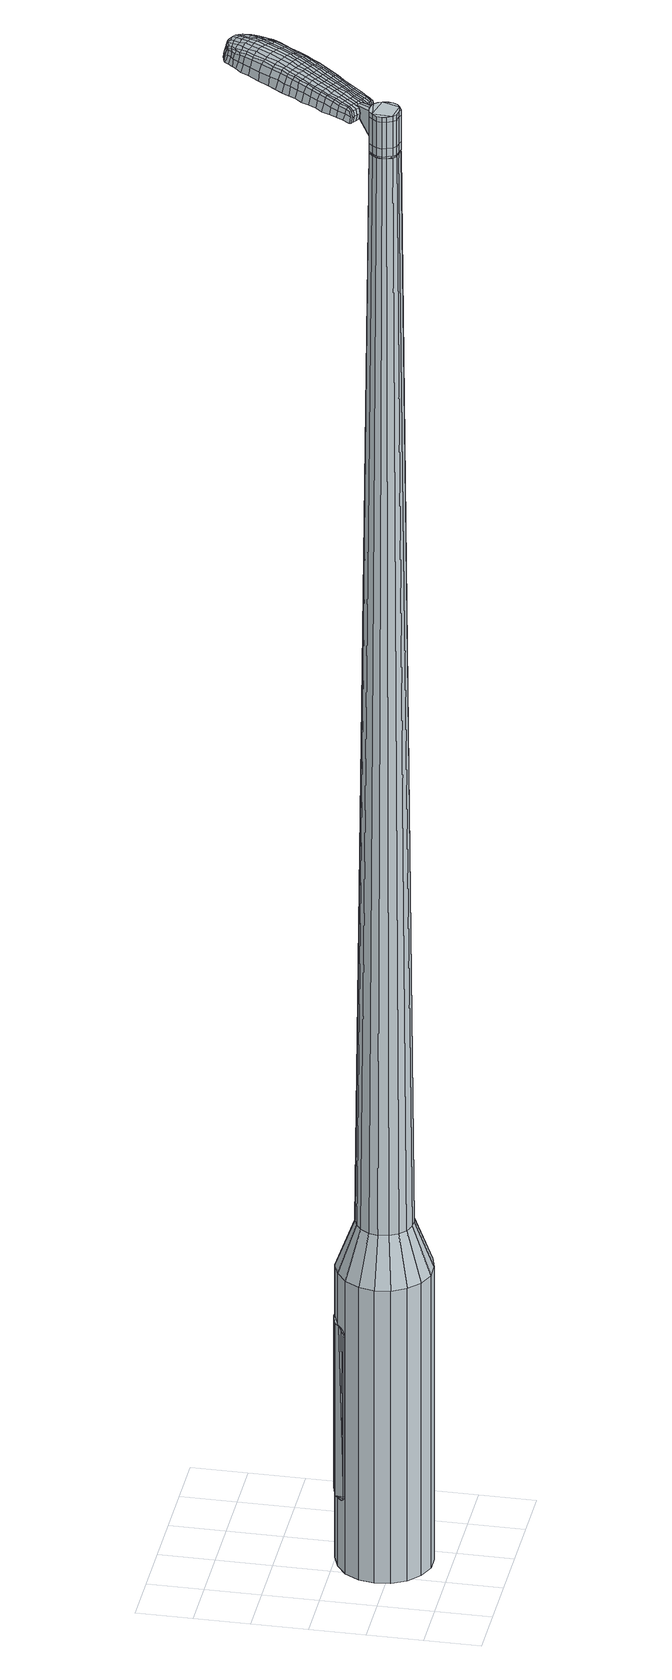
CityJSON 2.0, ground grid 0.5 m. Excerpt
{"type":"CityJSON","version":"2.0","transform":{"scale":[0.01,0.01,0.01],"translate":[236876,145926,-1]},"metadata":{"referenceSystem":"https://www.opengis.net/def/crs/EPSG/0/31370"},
"CityObjects":{
"object1":{"type":"GenericCityObject","attributes":{"cluster":563,"mean_distance_to_centroid":0.119,"new_centroid_x":236876.81,"new_centroid_y":145926.56,"mean_distance_to_camera":13.31,"H1":12.34,"H2":10.86,"Z_final":115.05,"cluster2":47,"proj_x":236880.07,"proj_y":145928.59,"id_line":84694,"bearing_l":148.06,"distance":3.83,"orientation":"right","G_obj":58.06},"geometry":[{"type":"MultiSurface","lod":"2","boundaries":[[[0,1,2,3]],[[1,4,5,2]],[[4,6,7,5]],[[6,8,9,7]],[[8,10,11,9]],[[10,12,13,11]],[[12,14,15,13]],[[14,16,17,15]],[[16,18,19,17]],[[18,20,21,19]],[[20,22,23,21]],[[22,24,25,23]],[[24,26,27,25]],[[26,28,29,27]],[[28,30,31,29]],[[30,32,33,31]],[[32,34,35,33]],[[34,0,3,35]],[[36,37,38,39]],[[38,40,41,42]],[[41,43,42]],[[42,44,45,46]],[[45,47,46]],[[46,48,49,50]],[[49,51,50]],[[42,46,50,38]],[[50,52,39,38]],[[53,36,39]],[[2,5,7,35]],[[7,9,11,15]],[[11,13,15]],[[15,17,19,23]],[[19,21,23]],[[23,25,27,31]],[[27,29,31]],[[15,23,31,7]],[[31,33,35,7]],[[3,2,35]],[[1,0,54,55]],[[0,34,56,54]],[[34,32,57,56]],[[32,30,58,57]],[[30,28,59,58]],[[28,26,60,59]],[[26,24,61,60]],[[24,22,62,61]],[[22,20,63,62]],[[20,18,64,63]],[[18,16,65,64]],[[16,14,66,65]],[[14,12,67,66]],[[12,10,68,67]],[[10,8,69,68]],[[8,6,70,69]],[[6,4,71,70]],[[4,1,55,71]],[[55,54,72,73]],[[54,56,74,72]],[[56,57,75,74]],[[57,58,76,75]],[[58,59,77,76]],[[59,60,78,77]],[[60,61,79,78]],[[61,62,80,79]],[[62,63,81,80]],[[63,64,82,81]],[[64,65,83,82]],[[65,66,84,83]],[[66,67,85,84]],[[67,68,86,85]],[[68,69,87,86]],[[69,70,88,87]],[[70,71,89,88]],[[71,55,73,89]],[[90,91,92,73]],[[93,94,91,90]],[[95,96,94,93]],[[97,98,96,95]],[[99,100,98,97]],[[101,102,100,99]],[[103,104,102,101]],[[80,105,104,103]],[[106,107,105,80]],[[108,109,107,106]],[[83,110,109,108]],[[111,112,110,83]],[[85,113,112,111]],[[114,115,113,85]],[[87,116,115,114]],[[117,118,116,87]],[[89,119,118,117]],[[73,92,119,89]],[[120,121,122,123]],[[124,120,123,125]],[[126,124,125,127]],[[128,126,127,129]],[[130,128,129,131]],[[132,130,131,133]],[[134,132,133,135]],[[136,134,135,137]],[[138,136,137,139]],[[140,138,139,141]],[[142,140,141,143]],[[144,142,143,145]],[[146,144,145,147]],[[148,146,147,149]],[[150,148,149,151]],[[152,150,151,153]],[[72,90,73]],[[72,74,93,90]],[[74,75,95,93]],[[75,76,97,95]],[[76,77,99,97]],[[77,78,101,99]],[[78,79,103,101]],[[79,80,103]],[[81,106,80]],[[81,82,108,106]],[[82,83,108]],[[84,111,83]],[[84,85,111]],[[86,114,85]],[[86,87,114]],[[88,117,87]],[[88,89,117]],[[154,92,91]],[[155,118,119]],[[155,116,118]],[[156,115,116]],[[156,113,115]],[[157,112,113]],[[157,110,112]],[[158,109,110]],[[158,159,107,109]],[[159,105,107]],[[160,104,105]],[[160,161,102,104]],[[161,162,100,102]],[[162,163,98,100]],[[163,164,96,98]],[[164,165,94,96]],[[165,154,91,94]],[[39,52,152,166]],[[92,154,167,153]],[[53,39,166,121]],[[154,165,122,167]],[[36,53,121,120]],[[165,164,123,122]],[[37,36,120,124]],[[164,163,125,123]],[[38,37,124,126]],[[163,162,127,125]],[[40,38,126,128]],[[162,161,129,127]],[[41,40,128,130]],[[161,160,131,129]],[[43,41,130,132]],[[160,105,133,131]],[[42,43,132,134]],[[105,159,135,133]],[[44,42,134,136]],[[159,158,137,135]],[[45,44,136,138]],[[158,110,139,137]],[[47,45,138,140]],[[110,157,141,139]],[[46,47,140,142]],[[157,113,143,141]],[[48,46,142,144]],[[113,156,145,143]],[[49,48,144,146]],[[156,116,147,145]],[[51,49,146,148]],[[116,155,149,147]],[[50,51,148,150]],[[155,119,151,149]],[[52,50,150,152]],[[119,92,153,151]],[[152,153,168,169]],[[153,167,170,168]],[[167,122,171,170]],[[122,121,172,171]],[[121,166,173,172]],[[166,152,169,173]],[[174,175,176,177]],[[178,174,177,179]],[[174,178,180,181]],[[175,174,181,182]],[[183,184,185,186]],[[187,183,186,188]],[[183,187,189,190]],[[184,183,190,191]],[[192,193,194,195]],[[196,192,195,197]],[[192,196,198,199]],[[193,192,199,200]],[[201,202,203,204]],[[205,201,204,206]],[[201,205,207,208]],[[202,201,208,209]],[[210,211,212,213]],[[214,210,213,215]],[[210,214,216,217]],[[211,210,217,218]],[[219,220,221,222]],[[223,219,222,224]],[[219,223,225,226]],[[220,219,226,227]],[[228,229,230,231]],[[220,228,231,221]],[[228,220,227,232]],[[229,228,232,233]],[[234,235,236,237]],[[229,234,237,230]],[[234,229,233,238]],[[235,234,238,239]],[[240,178,179,241]],[[235,240,241,236]],[[240,235,239,242]],[[178,240,242,180]],[[243,244,245,246]],[[247,243,246,248]],[[243,247,249,250]],[[244,243,250,251]],[[252,253,254,255]],[[244,252,255,245]],[[252,244,251,256]],[[253,252,256,257]],[[258,259,260,261]],[[253,258,261,254]],[[258,253,257,262]],[[259,258,262,263]],[[264,265,266,267]],[[259,264,267,260]],[[264,259,263,268]],[[265,264,268,269]],[[270,175,182,271]],[[265,270,271,266]],[[270,265,269,272]],[[175,270,272,176]],[[273,274,275,276]],[[277,273,276,278]],[[273,277,279,280]],[[274,273,280,281]],[[282,283,284,285]],[[274,282,285,275]],[[282,274,281,286]],[[283,282,286,287]],[[288,289,290,291]],[[283,288,291,284]],[[288,283,287,292]],[[289,288,292,293]],[[294,187,188,295]],[[289,294,295,290]],[[294,289,293,296]],[[187,294,296,189]],[[297,298,299,300]],[[301,297,300,302]],[[297,301,303,304]],[[298,297,304,305]],[[306,307,308,309]],[[298,306,309,299]],[[306,298,305,310]],[[307,306,310,311]],[[312,313,314,315]],[[307,312,315,308]],[[312,307,311,316]],[[313,312,316,317]],[[318,319,320,321]],[[313,318,321,314]],[[318,313,317,322]],[[319,318,322,323]],[[324,184,191,325]],[[319,324,325,320]],[[324,319,323,326]],[[184,324,326,185]],[[327,213,212,328]],[[329,327,328,330]],[[327,329,331,332]],[[213,327,332,215]],[[333,329,330,334]],[[335,333,334,336]],[[333,335,337,338]],[[329,333,338,331]],[[339,335,336,340]],[[341,339,340,342]],[[339,341,343,344]],[[335,339,344,337]],[[345,341,342,346]],[[347,345,346,348]],[[345,347,349,350]],[[341,345,350,343]],[[351,347,348,352]],[[202,351,352,203]],[[351,202,209,353]],[[347,351,353,349]],[[354,355,200,199]],[[356,354,199,198]],[[354,356,357,358]],[[355,354,358,359]],[[360,361,359,358]],[[362,360,358,357]],[[360,362,363,364]],[[361,360,364,365]],[[366,367,365,364]],[[368,366,364,363]],[[366,368,369,370]],[[367,366,370,371]],[[372,373,371,370]],[[374,372,370,369]],[[372,374,207,205]],[[373,372,205,206]],[[375,376,377,378]],[[277,375,378,279]],[[375,277,278,379]],[[376,375,379,380]],[[381,196,197,382]],[[376,381,382,377]],[[381,376,380,383]],[[196,381,383,198]],[[384,385,386,387]],[[223,384,387,225]],[[384,223,224,388]],[[385,384,388,389]],[[390,391,392,393]],[[385,390,393,386]],[[390,385,389,394]],[[391,390,394,395]],[[396,193,200,397]],[[391,396,397,392]],[[396,391,395,398]],[[193,396,398,194]],[[399,400,401,402]],[[181,399,402,182]],[[399,181,180,403]],[[400,399,403,404]],[[405,406,407,408]],[[400,405,408,401]],[[405,400,404,409]],[[406,405,409,410]],[[411,204,203,412]],[[406,411,412,407]],[[411,406,410,413]],[[204,411,413,206]],[[414,415,416,417]],[[186,414,417,188]],[[414,186,185,418]],[[415,414,418,419]],[[420,208,207,421]],[[415,420,421,416]],[[420,415,419,422]],[[208,420,422,209]],[[423,424,425,426]],[[301,423,426,303]],[[423,301,302,427]],[[424,423,427,428]],[[429,214,215,430]],[[424,429,430,425]],[[429,424,428,431]],[[214,429,431,216]],[[432,433,434,435]],[[247,432,435,249]],[[432,247,248,436]],[[433,432,436,437]],[[438,439,440,441]],[[433,438,441,434]],[[438,433,437,442]],[[439,438,442,443]],[[444,211,218,445]],[[439,444,445,440]],[[444,439,443,446]],[[211,444,446,212]],[[447,448,437,436]],[[246,447,436,248]],[[447,246,245,449]],[[448,447,449,450]],[[451,452,443,442]],[[448,451,442,437]],[[451,448,450,453]],[[452,451,453,454]],[[455,328,212,446]],[[452,455,446,443]],[[455,452,454,456]],[[328,455,456,330]],[[457,458,459,460]],[[304,457,460,305]],[[457,304,303,426]],[[458,457,426,425]],[[461,332,331,462]],[[458,461,462,459]],[[461,458,425,430]],[[332,461,430,215]],[[463,464,450,449]],[[255,463,449,245]],[[463,255,254,465]],[[464,463,465,466]],[[467,468,454,453]],[[464,467,453,450]],[[467,464,466,469]],[[468,467,469,470]],[[471,334,330,456]],[[468,471,456,454]],[[471,468,470,472]],[[334,471,472,336]],[[473,474,475,476]],[[310,473,476,311]],[[473,310,305,460]],[[474,473,460,459]],[[477,338,337,478]],[[474,477,478,475]],[[477,474,459,462]],[[338,477,462,331]],[[479,480,466,465]],[[261,479,465,254]],[[479,261,260,481]],[[480,479,481,482]],[[483,484,470,469]],[[480,483,469,466]],[[483,480,482,485]],[[484,483,485,486]],[[487,340,336,472]],[[484,487,472,470]],[[487,484,486,488]],[[340,487,488,342]],[[489,490,491,492]],[[316,489,492,317]],[[489,316,311,476]],[[490,489,476,475]],[[493,344,343,494]],[[490,493,494,491]],[[493,490,475,478]],[[344,493,478,337]],[[495,496,482,481]],[[267,495,481,260]],[[495,267,266,497]],[[496,495,497,498]],[[499,500,486,485]],[[496,499,485,482]],[[499,496,498,501]],[[500,499,501,502]],[[503,346,342,488]],[[500,503,488,486]],[[503,500,502,504]],[[346,503,504,348]],[[505,506,507,508]],[[322,505,508,323]],[[505,322,317,492]],[[506,505,492,491]],[[509,350,349,510]],[[506,509,510,507]],[[509,506,491,494]],[[350,509,494,343]],[[511,512,498,497]],[[271,511,497,266]],[[511,271,182,402]],[[512,511,402,401]],[[513,514,502,501]],[[512,513,501,498]],[[513,512,401,408]],[[514,513,408,407]],[[515,352,348,504]],[[514,515,504,502]],[[515,514,407,412]],[[352,515,412,203]],[[516,517,419,418]],[[326,516,418,185]],[[516,326,323,508]],[[517,516,508,507]],[[518,353,209,422]],[[517,518,422,419]],[[518,517,507,510]],[[353,518,510,349]],[[519,520,380,379]],[[276,519,379,278]],[[519,276,275,521]],[[520,519,521,522]],[[523,356,198,383]],[[520,523,383,380]],[[523,520,522,524]],[[356,523,524,357]],[[525,526,527,528]],[[226,525,528,227]],[[525,226,225,387]],[[526,525,387,386]],[[529,530,531,532]],[[526,529,532,527]],[[529,526,386,393]],[[530,529,393,392]],[[533,355,359,534]],[[530,533,534,531]],[[533,530,392,397]],[[355,533,397,200]],[[535,536,522,521]],[[285,535,521,275]],[[535,285,284,537]],[[536,535,537,538]],[[539,362,357,524]],[[536,539,524,522]],[[539,536,538,540]],[[362,539,540,363]],[[541,542,543,544]],[[232,541,544,233]],[[541,232,227,528]],[[542,541,528,527]],[[545,546,547,548]],[[542,545,548,543]],[[545,542,527,532]],[[546,545,532,531]],[[549,361,365,550]],[[546,549,550,547]],[[549,546,531,534]],[[361,549,534,359]],[[551,552,538,537]],[[291,551,537,284]],[[551,291,290,553]],[[552,551,553,554]],[[555,368,363,540]],[[552,555,540,538]],[[555,552,554,556]],[[368,555,556,369]],[[557,558,559,560]],[[238,557,560,239]],[[557,238,233,544]],[[558,557,544,543]],[[561,562,563,564]],[[558,561,564,559]],[[561,558,543,548]],[[562,561,548,547]],[[565,367,371,566]],[[562,565,566,563]],[[565,562,547,550]],[[367,565,550,365]],[[567,568,554,553]],[[295,567,553,290]],[[567,295,188,417]],[[568,567,417,416]],[[569,374,369,556]],[[568,569,556,554]],[[569,568,416,421]],[[374,569,421,207]],[[570,571,404,403]],[[242,570,403,180]],[[570,242,239,560]],[[571,570,560,559]],[[572,573,410,409]],[[571,572,409,404]],[[572,571,559,564]],[[573,572,564,563]],[[574,373,206,413]],[[573,574,413,410]],[[574,573,563,566]],[[373,574,566,371]],[[575,576,577,578]],[[578,577,579,580]],[[581,579,577,582]],[[582,577,576,583]],[[584,585,586,587]],[[587,586,588,589]],[[590,588,586,591]],[[591,586,585,592]],[[593,594,595,596]],[[596,595,597,598]],[[599,597,595,600]],[[600,595,594,601]],[[602,603,604,605]],[[605,604,606,607]],[[608,606,604,609]],[[609,604,603,610]],[[611,612,613,614]],[[614,613,615,616]],[[617,615,613,618]],[[618,613,612,619]],[[620,621,622,623]],[[623,622,624,625]],[[626,624,622,627]],[[627,622,621,628]],[[629,630,631,632]],[[632,631,621,620]],[[628,621,631,633]],[[633,631,630,634]],[[635,636,637,638]],[[638,637,630,629]],[[634,630,637,639]],[[639,637,636,640]],[[580,579,641,642]],[[642,641,636,635]],[[640,636,641,643]],[[643,641,579,581]],[[644,645,646,647]],[[647,646,648,649]],[[650,648,646,651]],[[651,646,645,652]],[[653,654,655,656]],[[656,655,645,644]],[[652,645,655,657]],[[657,655,654,658]],[[659,660,661,662]],[[662,661,654,653]],[[658,654,661,663]],[[663,661,660,664]],[[665,666,667,668]],[[668,667,660,659]],[[664,660,667,669]],[[669,667,666,670]],[[583,576,671,672]],[[672,671,666,665]],[[670,666,671,673]],[[673,671,576,575]],[[674,675,676,677]],[[677,676,678,679]],[[680,678,676,681]],[[681,676,675,682]],[[683,684,685,686]],[[686,685,675,674]],[[682,675,685,687]],[[687,685,684,688]],[[689,690,691,692]],[[692,691,684,683]],[[688,684,691,693]],[[693,691,690,694]],[[589,588,695,696]],[[696,695,690,689]],[[694,690,695,697]],[[697,695,588,590]],[[698,699,700,701]],[[701,700,702,703]],[[704,702,700,705]],[[705,700,699,706]],[[707,708,709,710]],[[710,709,699,698]],[[706,699,709,711]],[[711,709,708,712]],[[713,714,715,716]],[[716,715,708,707]],[[712,708,715,717]],[[717,715,714,718]],[[719,720,721,722]],[[722,721,714,713]],[[718,714,721,723]],[[723,721,720,724]],[[592,585,725,726]],[[726,725,720,719]],[[724,720,725,727]],[[727,725,585,584]],[[611,614,728,729]],[[729,728,730,731]],[[732,730,728,172]],[[172,728,614,616]],[[731,730,733,734]],[[734,733,735,736]],[[737,735,733,738]],[[738,733,730,732]],[[736,735,739,740]],[[740,739,741,742]],[[743,741,739,744]],[[744,739,735,737]],[[742,741,745,746]],[[746,745,747,748]],[[749,747,745,750]],[[750,745,741,743]],[[748,747,751,752]],[[752,751,603,602]],[[610,603,751,753]],[[753,751,747,749]],[[601,754,755,600]],[[600,755,756,599]],[[757,756,755,758]],[[758,755,754,759]],[[759,760,761,758]],[[758,761,762,757]],[[763,762,761,764]],[[764,761,760,765]],[[765,766,767,764]],[[764,767,768,763]],[[769,768,767,770]],[[770,767,766,771]],[[771,772,773,770]],[[770,773,774,769]],[[608,774,773,606]],[[606,773,772,607]],[[775,776,777,778]],[[778,777,678,680]],[[679,678,777,779]],[[779,777,776,780]],[[598,597,781,782]],[[782,781,776,775]],[[780,776,781,783]],[[783,781,597,599]],[[784,785,786,787]],[[787,786,624,626]],[[625,624,786,788]],[[788,786,785,789]],[[790,791,792,793]],[[793,792,785,784]],[[789,785,792,794]],[[794,792,791,795]],[[601,594,796,797]],[[797,796,791,790]],[[795,791,796,798]],[[798,796,594,593]],[[799,800,801,802]],[[802,801,582,583]],[[581,582,801,803]],[[803,801,800,804]],[[805,806,807,808]],[[808,807,800,799]],[[804,800,807,809]],[[809,807,806,810]],[[602,605,811,812]],[[812,811,806,805]],[[810,806,811,813]],[[813,811,605,607]],[[814,815,816,817]],[[817,816,587,589]],[[584,587,816,818]],[[818,816,815,819]],[[608,609,820,821]],[[821,820,815,814]],[[819,815,820,822]],[[822,820,609,610]],[[823,824,825,826]],[[826,825,702,704]],[[703,702,825,827]],[[827,825,824,828]],[[616,615,829,830]],[[830,829,824,823]],[[828,824,829,831]],[[831,829,615,617]],[[832,833,648,834]],[[834,648,650]],[[649,648,835]],[[835,648,833,836]],[[837,838,839,840]],[[840,839,833,832]],[[836,833,839,841]],[[841,839,838,842]],[[619,612,843,844]],[[844,843,838,837]],[[842,838,843,845]],[[845,843,612,611]],[[836,846,847,835]],[[835,847,647,649]],[[644,647,847,848]],[[848,847,846,849]],[[842,850,851,841]],[[841,851,846,836]],[[849,846,851,852]],[[852,851,850,853]],[[611,729,854,845]],[[845,854,850,842]],[[853,850,854,855]],[[855,854,729,731]],[[856,857,858,859]],[[859,858,705,706]],[[704,705,858,826]],[[826,858,857,823]],[[732,172,860,861]],[[861,860,857,856]],[[823,857,860,830]],[[830,860,172,616]],[[849,862,848]],[[848,862,656,644]],[[653,656,862,863]],[[863,862,864]],[[853,865,866,852]],[[852,866,862,849]],[[864,862,866,867]],[[867,866,865,868]],[[731,734,869,855]],[[855,869,865,853]],[[868,865,869,870]],[[870,869,734,736]],[[871,872,873,874]],[[874,873,711,712]],[[706,711,873,859]],[[859,873,872,856]],[[737,738,875,876]],[[876,875,872,871]],[[856,872,875,861]],[[861,875,738,732]],[[864,877,878,863]],[[863,878,662,653]],[[659,662,878,879]],[[879,878,877,880]],[[868,881,882,867]],[[867,882,877,864]],[[880,877,882,883]],[[883,882,881,884]],[[736,740,885,870]],[[870,885,881,868]],[[884,881,885,886]],[[886,885,740,742]],[[887,888,889,890]],[[890,889,717,718]],[[712,717,889,874]],[[874,889,888,871]],[[743,744,891,892]],[[892,891,888,887]],[[871,888,891,876]],[[876,891,744,737]],[[880,893,894,879]],[[879,894,668,659]],[[665,668,894,895]],[[895,894,893,896]],[[884,897,898,883]],[[883,898,893,880]],[[896,893,898,899]],[[899,898,897,900]],[[742,746,901,886]],[[886,901,897,884]],[[900,897,901,902]],[[902,901,746,748]],[[903,904,905,906]],[[906,905,723,724]],[[718,723,905,890]],[[890,905,904,887]],[[749,750,907,908]],[[908,907,904,903]],[[887,904,907,892]],[[892,907,750,743]],[[896,909,910,895]],[[895,910,672,665]],[[583,672,910,802]],[[802,910,909,799]],[[900,911,912,899]],[[899,912,909,896]],[[799,909,912,808]],[[808,912,911,805]],[[748,752,913,902]],[[902,913,911,900]],[[805,911,913,812]],[[812,913,752,602]],[[819,914,915,818]],[[818,915,727,584]],[[724,727,915,906]],[[906,915,914,903]],[[610,753,916,822]],[[822,916,914,819]],[[903,914,916,908]],[[908,916,753,749]],[[780,917,918,779]],[[779,918,677,679]],[[674,677,918,919]],[[919,918,917,920]],[[599,756,921,783]],[[783,921,917,780]],[[920,917,921,922]],[[922,921,756,757]],[[923,924,925,926]],[[926,925,627,628]],[[626,627,925,787]],[[787,925,924,784]],[[927,928,929,930]],[[930,929,924,923]],[[784,924,929,793]],[[793,929,928,790]],[[759,754,931,932]],[[932,931,928,927]],[[790,928,931,797]],[[797,931,754,601]],[[920,933,934,919]],[[919,934,686,674]],[[683,686,934,935]],[[935,934,933,936]],[[757,762,937,922]],[[922,937,933,920]],[[936,933,937,938]],[[938,937,762,763]],[[939,940,941,942]],[[942,941,633,634]],[[628,633,941,926]],[[926,941,940,923]],[[943,944,945,946]],[[946,945,940,939]],[[923,940,945,930]],[[930,945,944,927]],[[765,760,947,948]],[[948,947,944,943]],[[927,944,947,932]],[[932,947,760,759]],[[936,949,950,935]],[[935,950,692,683]],[[689,692,950,951]],[[951,950,949,952]],[[763,768,953,938]],[[938,953,949,936]],[[952,949,953,954]],[[954,953,768,769]],[[955,956,957,958]],[[958,957,639,640]],[[634,639,957,942]],[[942,957,956,939]],[[959,960,961,962]],[[962,961,956,955]],[[939,956,961,946]],[[946,961,960,943]],[[771,766,963,964]],[[964,963,960,959]],[[943,960,963,948]],[[948,963,766,765]],[[952,965,966,951]],[[951,966,696,689]],[[589,696,966,817]],[[817,966,965,814]],[[769,774,967,954]],[[954,967,965,952]],[[814,965,967,821]],[[821,967,774,608]],[[804,968,969,803]],[[803,969,643,581]],[[640,643,969,958]],[[958,969,968,955]],[[810,970,971,809]],[[809,971,968,804]],[[955,968,971,962]],[[962,971,970,959]],[[607,772,972,813]],[[813,972,970,810]],[[959,970,972,964]],[[964,972,772,771]],[[575,578,177,176]],[[578,580,179,177]],[[590,591,190,189]],[[591,592,191,190]],[[593,596,195,194]],[[596,598,197,195]],[[617,618,217,216]],[[618,619,218,217]],[[620,623,222,221]],[[623,625,224,222]],[[629,632,231,230]],[[632,620,221,231]],[[635,638,237,236]],[[638,629,230,237]],[[580,642,241,179]],[[642,635,236,241]],[[650,651,250,249]],[[651,652,251,250]],[[652,657,256,251]],[[657,658,257,256]],[[658,663,262,257]],[[663,664,263,262]],[[664,669,268,263]],[[669,670,269,268]],[[670,673,272,269]],[[673,575,176,272]],[[680,681,280,279]],[[681,682,281,280]],[[682,687,286,281]],[[687,688,287,286]],[[688,693,292,287]],[[693,694,293,292]],[[694,697,296,293]],[[697,590,189,296]],[[698,701,300,299]],[[701,703,302,300]],[[707,710,309,308]],[[710,698,299,309]],[[713,716,315,314]],[[716,707,308,315]],[[719,722,321,320]],[[722,713,314,321]],[[592,726,325,191]],[[726,719,320,325]],[[775,778,378,377]],[[778,680,279,378]],[[598,782,382,197]],[[782,775,377,382]],[[625,788,388,224]],[[788,789,389,388]],[[789,794,394,389]],[[794,795,395,394]],[[795,798,398,395]],[[798,593,194,398]],[[703,827,427,302]],[[827,828,428,427]],[[828,831,431,428]],[[831,617,216,431]],[[832,834,435,434]],[[834,650,249,435]],[[837,840,441,440]],[[840,832,434,441]],[[619,844,445,218]],[[844,837,440,445]],[[973,974,975,976]],[[977,978,976,975]],[[979,980,981,982]],[[983,984,985,986]],[[974,987,988,975]],[[989,977,975,988]],[[990,979,982,991]],[[992,993,984,983]],[[987,994,995,988]],[[995,996,989,988]],[[997,990,991,998]],[[999,993,992,1000]],[[994,1001,1002,995]],[[1002,1003,996,995]],[[1004,997,998,1005]],[[1006,999,1000,1007]],[[1008,1009,1010,1011]],[[1012,1013,1009,1008]],[[1012,1014,1015,1013]],[[1014,1016,1017,1015]],[[1018,1019,1020,1021]],[[1022,1023,1019,1018]],[[1024,1025,1023,1022]],[[1026,1027,1025,1024]],[[1021,1010,1009,1018]],[[1018,1009,1013,1022]],[[1013,1015,1024,1022]],[[1015,1017,1026,1024]],[[982,981,978,977]],[[991,982,977,989]],[[996,998,991,989]],[[1003,1005,998,996]],[[983,986,980,979]],[[992,983,979,990]],[[1000,992,990,997]],[[1007,1000,997,1004]],[[984,1008,1011,985]],[[993,1012,1008,984]],[[1014,1012,993,999]],[[1016,1014,999,1006]],[[1028,1029,1030,1031]],[[1030,1032,1033,1034]],[[1030,1034,1035,1036]],[[1030,1036,1031]],[[1037,1028,1031,1038]],[[1039,1038,1031,1040]],[[1041,1040,1031]],[[1042,1030,1029,1043]],[[1044,1042,1043,1045]],[[1046,1044,1045,1047]],[[1048,1046,1047,1049]],[[1050,1048,1049,1051]],[[1051,1052,1053,1054]],[[1051,1054,1055,1056]],[[1051,1056,1057,1058]],[[1057,1059,1060,1061]],[[1057,1061,1062,1063]],[[1057,1063,1058]],[[1051,1058,1050]],[[1064,1065,1029,1028]],[[1066,1067,1032,1030]],[[1068,1069,1041,1031]],[[1065,1070,1043,1029]],[[1071,1066,1030,1042]],[[1070,1072,1045,1043]],[[1073,1071,1042,1044]],[[1072,1074,1047,1045]],[[1075,1073,1044,1046]],[[1074,1076,1049,1047]],[[1077,1075,1046,1048]],[[1076,1078,1051,1049]],[[1079,1077,1048,1050]],[[1078,1080,1052,1051]],[[1081,1082,1059,1057]],[[1083,1079,1050,1058]],[[1053,1052,1080,1084]],[[1054,1053,1084,1085]],[[1055,1054,1085,1086]],[[1056,1055,1086,1087]],[[1057,1056,1087,1081]],[[1088,1064,1028,1037]],[[1089,1088,1037,1038]],[[1090,1089,1038,1039]],[[1091,1090,1039,1040]],[[1069,1091,1040,1041]],[[1033,1032,1067,1092]],[[1060,1059,1082,1093]],[[1034,1033,1092,1094]],[[1035,1034,1094,1095]],[[1036,1035,1095,1096]],[[1031,1036,1096,1068]],[[1061,1060,1093,1097]],[[1062,1061,1097,1098]],[[1063,1062,1098,1099]],[[1058,1063,1099,1083]]]}]}
},
"vertices":[
[103,95,384],[114,85,384],[114,85,96],[103,95,96],[121,72,384],[121,72,96],[123,57,384],[123,57,96],[120,43,384],[120,43,96],[112,30,384],[112,30,96],[101,21,384],[101,21,96],[87,17,384],[87,17,96],[72,17,384],[72,17,96],[58,23,384],[58,23,96],[47,33,384],[47,33,96],[40,46,384],[40,46,96],[38,60,384],[38,60,96],[41,74,384],[41,74,96],[49,87,384],[49,87,96],[61,96,384],[61,96,96],[75,101,384],[75,101,96],[89,100,384],[89,100,96],[79,72,1524],[74,71,1524],[71,68,1524],[88,70,1524],[68,64,1524],[67,59,1524],[70,50,1524],[68,55,1524],[73,47,1524],[78,46,1524],[87,47,1524],[82,45,1524],[91,50,1524],[93,54,1524],[93,63,1524],[94,58,1524],[91,67,1524],[83,72,1524],[94,80,429],[100,74,429],[86,83,429],[77,84,429],[69,81,429],[62,76,429],[57,68,429],[55,60,429],[57,51,429],[61,43,429],[67,37,429],[75,34,429],[84,34,429],[92,36,429],[99,42,429],[104,49,429],[106,58,429],[105,66,429],[88,70,1483],[91,67,1483],[83,72,1483],[79,72,1483],[74,71,1483],[71,68,1483],[68,64,1483],[67,59,1483],[68,55,1483],[70,50,1483],[73,47,1483],[78,46,1483],[82,45,1483],[87,47,1483],[91,50,1483],[93,54,1483],[94,58,1483],[93,63,1483],[87,70,1483],[87,70,1485],[91,67,1485],[83,71,1483],[83,71,1485],[79,71,1483],[79,71,1485],[75,70,1483],[75,70,1485],[71,67,1483],[71,67,1485],[69,63,1483],[69,63,1485],[68,59,1483],[68,59,1485],[68,55,1485],[70,51,1483],[70,51,1485],[74,48,1483],[74,48,1485],[78,46,1485],[82,46,1483],[82,46,1485],[87,47,1485],[90,50,1483],[90,50,1485],[93,54,1485],[93,58,1483],[93,58,1485],[93,63,1485],[79,72,1519],[83,72,1519],[83,72,1493],[79,72,1493],[74,71,1519],[74,71,1493],[71,68,1519],[71,68,1493],[68,64,1519],[68,64,1493],[67,59,1519],[67,59,1493],[68,55,1519],[68,55,1493],[70,50,1519],[70,50,1493],[73,47,1519],[73,47,1493],[78,46,1519],[78,46,1493],[82,45,1519],[82,45,1493],[87,47,1519],[87,47,1493],[91,50,1519],[91,50,1493],[93,54,1519],[93,54,1493],[94,58,1519],[94,58,1493],[93,63,1519],[93,63,1493],[91,67,1519],[91,67,1493],[88,70,1485],[94,58,1485],[91,50,1485],[82,45,1485],[73,47,1485],[70,50,1485],[67,59,1485],[68,64,1485],[71,68,1485],[74,71,1485],[79,72,1485],[83,72,1485],[88,70,1519],[88,70,1493],[100,84,1513],[100,84,1518],[98,86,1513],[95,88,1513],[95,88,1518],[98,86,1518],[153,138,1519],[149,133,1518],[151,133,1509],[155,139,1510],[158,146,1519],[160,146,1510],[156,146,1526],[152,138,1525],[148,133,1525],[121,159,1519],[117,153,1518],[118,151,1525],[122,157,1525],[125,167,1519],[126,165,1526],[125,168,1510],[120,161,1510],[117,155,1509],[174,212,1519],[178,210,1519],[178,211,1513],[175,213,1513],[170,213,1519],[171,214,1513],[170,212,1524],[174,211,1524],[177,209,1524],[135,149,1530],[131,143,1529],[134,141,1529],[138,147,1530],[140,157,1531],[143,155,1531],[137,159,1530],[132,151,1530],[128,145,1529],[93,81,1512],[95,79,1512],[96,80,1517],[94,82,1517],[90,82,1512],[91,83,1517],[91,83,1506],[93,81,1506],[96,80,1506],[184,189,1519],[182,186,1519],[184,187,1512],[185,189,1512],[184,192,1518],[186,192,1512],[183,192,1522],[182,190,1523],[181,187,1524],[180,182,1519],[177,177,1519],[179,177,1512],[182,182,1512],[179,182,1524],[176,177,1525],[175,172,1519],[171,165,1519],[172,165,1511],[176,172,1511],[173,172,1526],[169,165,1526],[164,155,1519],[166,156,1510],[163,156,1526],[111,78,1513],[115,84,1513],[114,84,1518],[110,78,1517],[107,74,1512],[107,75,1516],[109,74,1506],[112,78,1507],[117,84,1507],[120,90,1514],[124,97,1515],[122,97,1520],[118,90,1519],[121,91,1507],[126,97,1507],[128,103,1515],[133,109,1516],[131,109,1522],[127,103,1521],[130,103,1508],[134,109,1508],[137,115,1517],[141,121,1517],[139,121,1524],[135,115,1523],[139,115,1508],[143,121,1509],[145,127,1518],[143,127,1524],[147,127,1509],[154,209,1519],[152,206,1519],[152,205,1524],[155,208,1523],[155,211,1518],[156,210,1522],[155,212,1512],[153,211,1512],[151,208,1512],[149,203,1519],[145,198,1519],[146,197,1525],[149,202,1524],[148,204,1512],[145,200,1512],[142,193,1519],[137,186,1519],[138,185,1526],[142,192,1526],[141,195,1511],[137,188,1511],[131,177,1519],[132,175,1526],[131,178,1510],[85,94,1513],[89,101,1513],[88,102,1507],[85,96,1507],[83,89,1512],[82,90,1506],[84,90,1516],[86,93,1517],[89,100,1518],[92,108,1514],[96,114,1515],[95,116,1507],[92,109,1507],[93,106,1519],[97,113,1520],[100,121,1515],[103,127,1516],[103,129,1508],[99,122,1508],[100,119,1521],[104,126,1522],[107,134,1517],[110,140,1517],[110,142,1509],[106,136,1508],[107,132,1523],[111,139,1524],[114,147,1518],[113,148,1509],[115,145,1524],[96,86,1519],[99,85,1519],[100,92,1520],[103,91,1520],[98,94,1520],[94,88,1519],[104,99,1522],[107,97,1522],[108,105,1523],[110,104,1523],[106,107,1523],[102,100,1521],[112,111,1524],[114,110,1524],[116,118,1525],[118,116,1525],[113,119,1525],[109,113,1524],[120,124,1526],[122,122,1526],[124,130,1527],[126,129,1527],[121,132,1527],[117,126,1526],[128,137,1528],[130,135,1528],[125,138,1528],[172,208,1527],[175,206,1527],[168,209,1526],[166,206,1527],[170,204,1528],[173,202,1528],[166,199,1529],[169,197,1529],[162,200,1528],[159,194,1530],[162,193,1530],[166,191,1530],[158,187,1531],[162,185,1531],[155,188,1530],[150,181,1531],[154,179,1531],[157,177,1531],[147,168,1531],[150,166,1531],[143,170,1531],[157,212,1518],[160,213,1519],[160,214,1513],[157,213,1513],[157,210,1523],[160,211,1523],[165,213,1519],[165,214,1513],[165,212,1524],[185,194,1518],[184,197,1518],[183,196,1523],[183,193,1523],[186,194,1513],[186,197,1513],[184,200,1519],[182,204,1519],[181,203,1524],[183,199,1523],[185,201,1513],[183,205,1513],[180,207,1519],[179,206,1524],[181,208,1513],[150,139,1528],[149,140,1528],[144,134,1528],[146,133,1527],[155,146,1528],[153,148,1529],[146,142,1529],[144,144,1530],[140,138,1529],[142,136,1528],[151,149,1529],[149,151,1530],[141,146,1530],[137,139,1529],[146,153,1531],[123,156,1528],[125,155,1529],[129,163,1529],[127,164,1528],[119,150,1527],[121,149,1528],[128,153,1529],[133,161,1530],[125,147,1528],[83,87,1512],[84,86,1512],[85,87,1517],[84,88,1517],[82,88,1506],[84,87,1506],[87,84,1512],[88,85,1517],[87,85,1506],[105,73,1512],[104,74,1512],[105,74,1506],[106,73,1506],[105,74,1517],[104,75,1517],[102,75,1512],[100,76,1512],[100,77,1506],[103,75,1506],[102,76,1517],[100,77,1517],[97,78,1512],[98,78,1506],[98,79,1517],[108,79,1519],[107,79,1519],[113,85,1520],[111,86,1520],[105,81,1519],[103,82,1519],[109,87,1520],[107,88,1520],[101,83,1519],[105,90,1520],[87,92,1519],[88,91,1519],[92,98,1520],[90,99,1520],[91,90,1519],[95,96,1520],[117,91,1521],[115,92,1521],[121,97,1522],[120,98,1522],[113,93,1521],[111,94,1521],[118,99,1522],[115,101,1523],[109,96,1522],[113,102,1523],[94,105,1521],[96,104,1521],[99,111,1522],[98,112,1522],[99,102,1521],[102,109,1522],[125,103,1523],[124,104,1523],[130,109,1524],[128,110,1524],[122,105,1523],[119,107,1524],[126,112,1525],[123,113,1525],[117,108,1524],[121,115,1525],[101,118,1523],[103,117,1523],[107,124,1524],[105,125,1524],[106,115,1524],[110,122,1525],[134,115,1525],[132,116,1525],[138,121,1526],[136,122,1526],[130,118,1526],[127,119,1526],[134,124,1527],[132,125,1527],[125,121,1526],[129,127,1527],[109,131,1525],[110,130,1525],[114,136,1526],[112,138,1526],[114,128,1526],[117,134,1527],[142,127,1527],[140,128,1527],[138,130,1527],[136,132,1528],[133,133,1528],[116,144,1527],[118,143,1527],[121,141,1528],[156,209,1525],[159,209,1525],[154,206,1526],[157,206,1526],[163,210,1526],[161,206,1527],[182,191,1525],[182,194,1525],[180,191,1526],[180,188,1525],[181,197,1525],[180,201,1526],[178,197,1527],[179,194,1526],[178,204,1526],[176,200,1527],[151,201,1526],[153,202,1527],[147,197,1527],[150,196,1528],[158,201,1528],[154,196,1529],[178,184,1526],[177,186,1527],[174,180,1528],[175,179,1527],[176,189,1527],[175,192,1528],[171,186,1529],[173,183,1528],[172,194,1528],[168,188,1530],[144,191,1528],[146,191,1529],[139,184,1528],[142,184,1529],[150,190,1529],[146,182,1530],[172,173,1528],[171,175,1528],[167,168,1529],[168,166,1528],[169,177,1529],[167,180,1530],[162,172,1530],[165,170,1530],[165,182,1530],[160,175,1531],[133,174,1529],[136,173,1529],[139,172,1530],[161,156,1528],[160,158,1529],[158,160,1530],[156,162,1530],[153,164,1531],[150,134,1509],[148,134,1518],[152,140,1518],[154,140,1509],[156,147,1519],[158,147,1510],[155,147,1525],[150,140,1525],[146,134,1525],[120,150,1525],[119,152,1518],[123,158,1518],[123,157,1525],[127,166,1519],[128,164,1525],[126,167,1510],[122,160,1509],[118,154,1509],[177,209,1513],[176,208,1519],[173,210,1519],[174,211,1513],[170,211,1519],[170,212,1513],[169,210,1524],[173,209,1524],[175,207,1524],[134,142,1528],[132,143,1528],[136,149,1529],[138,148,1529],[140,157,1529],[143,155,1529],[137,159,1529],[133,151,1529],[129,145,1528],[97,82,1516],[96,81,1512],[94,82,1512],[95,83,1516],[92,84,1512],[92,85,1516],[92,85,1506],[94,83,1506],[97,82,1506],[182,187,1512],[180,187,1519],[182,190,1518],[183,190,1512],[182,192,1518],[184,192,1512],[181,192,1522],[180,190,1523],[179,188,1523],[177,178,1512],[176,178,1519],[178,183,1519],[180,183,1512],[177,183,1524],[174,178,1525],[171,166,1511],[169,166,1519],[173,173,1519],[175,173,1511],[171,173,1525],[167,166,1526],[163,157,1519],[165,157,1510],[161,157,1526],[112,86,1518],[114,85,1513],[109,79,1513],[108,79,1517],[106,75,1512],[106,77,1515],[107,76,1506],[111,80,1506],[115,86,1507],[121,98,1520],[122,98,1514],[118,92,1514],[117,92,1519],[120,92,1507],[124,98,1507],[129,110,1522],[131,110,1516],[127,104,1515],[125,104,1521],[128,104,1508],[133,110,1508],[138,122,1523],[139,122,1517],[135,116,1516],[134,116,1522],[137,116,1508],[141,122,1508],[144,128,1517],[142,128,1524],[146,128,1509],[154,204,1523],[153,205,1519],[155,208,1518],[156,207,1523],[157,209,1518],[157,208,1522],[156,210,1512],[154,209,1512],[152,207,1512],[147,196,1525],[147,197,1519],[150,201,1519],[151,200,1524],[149,203,1512],[146,198,1512],[140,184,1526],[139,185,1519],[143,192,1519],[144,191,1525],[143,194,1511],[138,187,1511],[133,176,1519],[134,174,1526],[132,177,1510],[90,101,1507],[91,100,1513],[87,94,1513],[87,95,1506],[85,89,1512],[84,90,1506],[86,89,1515],[88,93,1517],[91,99,1518],[97,115,1507],[98,113,1514],[94,107,1514],[94,108,1507],[95,105,1519],[98,112,1520],[104,128,1508],[105,126,1516],[101,120,1515],[101,122,1508],[102,118,1521],[106,125,1522],[111,141,1508],[112,139,1517],[108,133,1516],[108,135,1508],[109,131,1522],[113,138,1523],[116,146,1517],[115,148,1509],[116,144,1524],[97,87,1518],[99,86,1518],[101,93,1519],[103,92,1519],[98,94,1519],[105,99,1520],[107,98,1520],[109,106,1521],[111,104,1521],[106,107,1521],[102,101,1520],[112,112,1523],[115,110,1523],[116,118,1524],[119,117,1524],[114,120,1524],[110,114,1523],[120,124,1525],[123,123,1525],[124,131,1526],[127,129,1526],[121,133,1526],[117,126,1525],[128,137,1527],[131,135,1527],[125,139,1527],[174,205,1526],[172,207,1526],[168,208,1525],[166,205,1526],[169,204,1526],[172,202,1526],[169,196,1528],[166,198,1528],[163,200,1527],[159,194,1528],[162,192,1529],[165,190,1529],[161,184,1530],[158,186,1530],[155,188,1529],[150,180,1530],[154,179,1530],[157,177,1530],[150,166,1530],[147,168,1530],[144,170,1530],[160,212,1513],[161,211,1518],[158,210,1518],[157,211,1512],[158,209,1523],[160,209,1523],[165,211,1519],[165,212,1513],[165,210,1523],[181,196,1523],[182,196,1518],[183,194,1518],[181,193,1523],[184,194,1512],[184,197,1512],[180,202,1523],[180,203,1519],[182,200,1519],[181,199,1523],[183,200,1513],[181,204,1513],[179,206,1519],[178,205,1524],[179,207,1513],[144,135,1527],[148,141,1527],[149,140,1527],[145,134,1526],[154,147,1527],[153,148,1528],[140,138,1528],[143,144,1528],[146,142,1528],[142,136,1527],[151,150,1528],[148,152,1529],[141,146,1529],[137,140,1528],[146,154,1529],[130,163,1528],[125,155,1527],[124,156,1527],[128,163,1527],[121,150,1526],[122,149,1527],[129,153,1528],[133,161,1528],[125,147,1527],[87,88,1516],[86,88,1512],[85,88,1512],[86,89,1516],[84,89,1506],[85,89,1506],[88,86,1512],[89,87,1516],[88,87,1506],[106,76,1506],[105,76,1512],[107,75,1506],[106,76,1516],[105,77,1516],[102,79,1506],[101,78,1512],[103,77,1512],[104,77,1506],[103,78,1516],[101,79,1516],[99,80,1512],[99,80,1506],[99,80,1516],[107,80,1518],[108,80,1518],[112,86,1519],[111,86,1519],[103,83,1518],[105,82,1518],[109,87,1519],[107,89,1519],[101,84,1518],[105,90,1519],[92,98,1519],[89,92,1518],[88,92,1518],[92,99,1519],[92,90,1518],[95,96,1519],[116,92,1520],[120,98,1521],[120,99,1521],[111,95,1520],[114,94,1520],[118,100,1521],[115,101,1521],[109,96,1520],[113,103,1521],[100,111,1521],[96,105,1520],[95,105,1520],[99,112,1521],[99,103,1520],[103,109,1521],[124,105,1522],[125,104,1522],[129,110,1523],[128,111,1523],[119,107,1522],[122,106,1522],[126,112,1523],[123,114,1524],[117,109,1523],[121,115,1524],[107,124,1523],[104,117,1522],[103,118,1522],[106,124,1523],[107,116,1522],[110,122,1523],[132,117,1524],[133,116,1524],[137,122,1525],[136,123,1525],[128,120,1525],[130,118,1524],[134,124,1525],[132,126,1526],[125,121,1525],[129,128,1526],[115,137,1525],[111,130,1524],[110,131,1524],[113,137,1525],[114,128,1524],[118,135,1525],[140,129,1526],[141,128,1526],[136,132,1527],[138,130,1526],[133,134,1527],[118,143,1526],[117,144,1526],[122,141,1526],[159,208,1524],[157,207,1524],[155,204,1525],[157,205,1525],[163,208,1525],[161,205,1525],[179,191,1525],[180,194,1524],[180,192,1524],[179,189,1525],[177,197,1526],[178,200,1525],[180,197,1524],[178,194,1525],[177,203,1525],[175,199,1526],[154,201,1526],[152,200,1526],[148,195,1526],[150,196,1527],[158,200,1526],[154,195,1527],[173,181,1527],[176,186,1526],[177,184,1526],[174,179,1526],[170,186,1528],[174,192,1527],[175,189,1526],[172,183,1527],[171,194,1527],[168,188,1528],[147,190,1527],[145,190,1527],[141,184,1527],[142,183,1528],[151,189,1528],[146,182,1529],[166,168,1528],[170,175,1527],[171,174,1527],[167,167,1527],[162,173,1529],[167,180,1529],[169,177,1528],[164,170,1528],[164,182,1529],[159,175,1530],[136,173,1528],[135,174,1528],[140,172,1529],[159,158,1528],[160,157,1528],[155,162,1529],[158,160,1529],[153,164,1530],[107,75,1508],[101,79,1508],[120,106,1509],[126,102,1509],[132,124,1510],[139,119,1510],[153,157,1512],[161,152,1512],[152,137,1511],[144,142,1511],[163,172,1513],[169,184,1514],[177,179,1514],[171,167,1513],[96,82,1508],[113,110,1509],[124,128,1510],[145,162,1512],[136,147,1511],[155,177,1513],[162,189,1514],[90,86,1508],[106,114,1509],[117,133,1510],[137,167,1512],[128,151,1511],[154,193,1514],[147,182,1513],[84,89,1508],[100,118,1509],[110,137,1510],[129,172,1512],[120,156,1511],[147,198,1514],[139,187,1513],[176,196,1514],[178,200,1514],[184,197,1514],[183,191,1514],[169,200,1514],[172,204,1514],[162,204,1514],[166,208,1514],[155,209,1514],[160,211,1514],[178,206,1515],[177,210,1515],[178,209,1515],[181,203,1515],[174,208,1515],[176,211,1515],[170,210,1515],[175,211,1515],[167,213,1515],[174,212,1515],[58,95,334],[61,98,334],[61,98,165],[50,89,171],[58,95,165],[55,93,165],[52,91,166],[51,90,167],[50,89,169],[55,93,334],[52,91,333],[51,90,332],[50,89,331],[50,89,328],[75,102,165],[75,102,334],[90,101,165],[90,101,334],[104,96,165],[104,96,334],[115,86,165],[115,86,334],[122,73,165],[122,73,334],[123,68,334],[124,65,334],[124,62,333],[124,60,332],[125,59,331],[125,58,328],[123,68,165],[125,58,171],[125,59,169],[124,60,167],[124,62,166],[124,65,165],[59,93,334],[62,95,334],[62,95,165],[59,93,165],[51,87,171],[51,87,328],[76,99,334],[76,99,165],[89,99,334],[89,99,165],[102,93,334],[102,93,165],[113,84,334],[113,84,165],[120,72,334],[120,72,165],[120,68,334],[122,58,328],[122,58,171],[120,68,165],[121,64,334],[121,62,333],[121,59,332],[122,58,331],[56,91,334],[54,89,333],[53,88,332],[52,87,331],[56,91,165],[122,58,169],[54,89,166],[53,88,167],[52,87,169],[121,59,167],[121,62,166],[121,64,165]
]}
